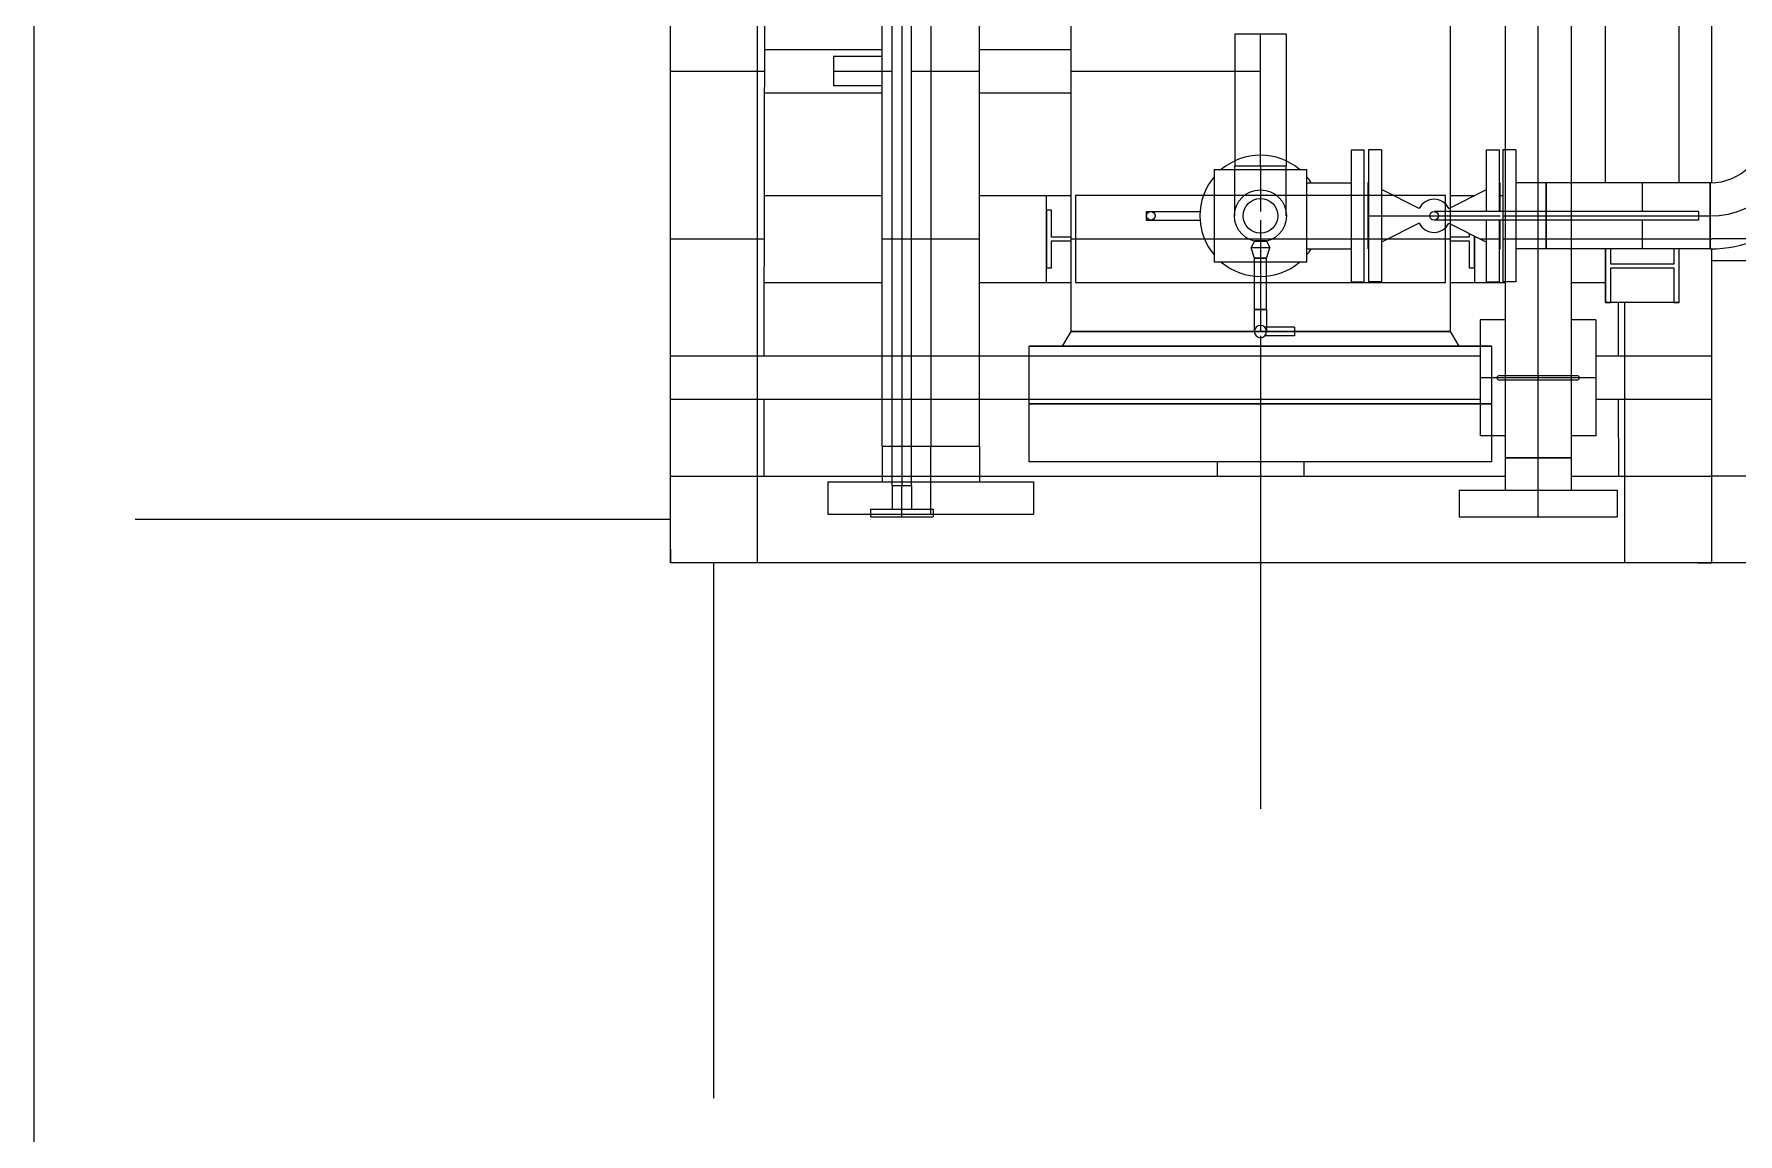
# Model space of a CAD drawing. Header units: inches. Extents: x -1128 to 651, y 96 to 845.
# Drawn here: x -1044.219 to -1041.561, y 725.431 to 727.147 of the extents above; entities that cross this region are included whole.
import ezdxf

# ---------------------------------------------------------------- set-up
doc = ezdxf.new("R2010")
doc.units = ezdxf.units.IN
doc.header["$MEASUREMENT"] = 0
doc.layers.add('EQUIPMENT LAYOUT-EMBED 1_DWG$0$DwgTemplate', color=7, linetype='Continuous')
doc.layers.add('Layout', color=6, linetype='Continuous', lineweight=18)

# ---------------------------------------------------------------- blocks, each defined once
blk = doc.blocks.new('A$C55974CAD')
at = {"layer": 'EQUIPMENT LAYOUT-EMBED 1_DWG$0$DwgTemplate', "color": 7, "lineweight": 0}
for p, q in [((0, 22.4), (61, 22.4)), ((53.0844, 21.0278), (53.0844, 20.85)), ((53.14, 21.0278), (53.0844, 21.0278)), ((53.14, 21.0278), (53.14, 20.85)), ((53.08, 20.9539), (53.08, 20.9)), ((53.0928, 20.9539), (53.08, 20.9539)), ((53.0928, 20.9539), (53.0928, 20.9)), ((53.1338, 20.9167), (53.0928, 20.9167)), ((53.1338, 20.9167), (53.1338, 20.9)), ((53.1338, 20.9167), (53.1338, 20.8833)), ((53.1338, 20.9167), (53.9619, 20.9167)), ((53.15, 20.9341), (53.14, 20.9341)), ((53.2018, 20.9341), (53.15, 20.9341)), ((53.2018, 20.9341), (53.2018, 20.85)), ((53.2018, 20.9341), (53.2018, 20.85)), ((53.2018, 20.9341), (53.2825, 20.9341)), ((53.2825, 20.9341), (53.3575, 20.9341)), ((53.3575, 20.9341), (54.1125, 20.9341)), ((53.08, 20.9), (53.1338, 20.9)), ((53.08, 20.9), (53.08, 20.846)), ((53.0928, 20.9), (53.0928, 20.846)), ((53.1338, 20.8833), (53.0928, 20.8833)), ((53.1338, 20.9), (53.1338, 20.8833)), ((53.9619, 20.9), (53.1338, 20.9)), ((53.1338, 20.8833), (53.9619, 20.8833)), ((53.0928, 20.846), (53.08, 20.846)), ((53.0844, 20.85), (53.15, 20.85)), ((53.0844, 20.85), (53.0844, 20.6722)), ((53.14, 20.85), (53.14, 20.6722)), ((53.15, 20.85), (53.2018, 20.85)), ((53.2018, 20.85), (53.2018, 20.7658)), ((53.2825, 20.85), (53.2018, 20.85)), ((53.2018, 20.85), (53.2018, 20.7658)), ((53.3575, 20.85), (53.2825, 20.85)), ((54.1, 20.85), (53.3575, 20.85)), ((53.15, 20.7658), (53.14, 20.7658)), ((53.2018, 20.7658), (53.15, 20.7658)), ((53.2018, 20.7658), (53.2825, 20.7658)), ((53.2825, 20.7658), (53.3575, 20.7658)), ((53.3575, 20.7658), (54.1125, 20.7658)), ((53.2825, 20.68), (53.3575, 20.68)), ((53.14, 20.6722), (53.0844, 20.6722)), ((53.635, 20.6), (53.485, 20.6)), ((53.635, 20.6), (53.485, 20.6)), ((53.485, 20.6), (53.485, 19.96)), ((53.485, 20.6), (53.485, 19.96)), ((53.635, 19.96), (53.635, 20.6)), ((53.635, 19.96), (53.635, 20.6)), ((53.5925, 20.477), (53.6, 20.477)), ((53.5925, 20.477), (53.5925, 20.3845)), ((53.6, 20.477), (53.6075, 20.477)), ((53.6075, 20.477), (53.6075, 20.3845)), ((53.6, 20.3244), (53.6858, 20.3244)), ((53.6858, 20.2355), (53.6858, 20.3244)), ((53.6949, 20.3244), (53.6858, 20.3244)), ((53.6858, 20.2355), (53.6858, 20.3244)), ((53.9141, 20.3244), (53.6949, 20.3244)), ((53.9141, 20.2355), (53.9141, 20.3244)), ((53.5271, 20.2906), (53.5449, 20.296)), ((53.5449, 20.28), (53.5449, 20.296)), ((53.5568, 20.2906), (53.5449, 20.296)), ((53.3925, 20.221), (53.3925, 20.2724)), ((53.4, 20.2906), (53.4, 20.221)), ((53.4, 20.28), (53.4, 20.2906)), ((53.4, 20.2906), (53.4381, 20.2906)), ((53.4, 20.221), (53.4, 20.28)), ((53.4381, 20.28), (53.4, 20.28)), ((53.4381, 20.2693), (53.4, 20.2693)), ((53.4075, 20.2693), (53.4075, 20.2724)), ((53.4075, 20.221), (53.4075, 20.2693)), ((53.4381, 20.2906), (53.4381, 20.2693)), ((53.4381, 20.2906), (53.4958, 20.2906)), ((53.4381, 20.2693), (53.4381, 20.2906)), ((53.4952, 20.28), (53.4381, 20.28)), ((53.4381, 20.28), (53.4381, 20.28)), ((53.4381, 20.28), (53.4381, 20.28)), ((53.4381, 20.2693), (53.4958, 20.2693)), ((53.5271, 20.28), (53.4952, 20.28)), ((53.4958, 20.2906), (53.5271, 20.2906)), ((53.4958, 20.2693), (53.5271, 20.2693)), ((53.5271, 20.2906), (53.5271, 20.2693)), ((53.5271, 20.28), (53.5271, 20.2906)), ((53.5271, 20.28), (53.5271, 20.28)), ((53.5271, 20.28), (53.5271, 20.28)), ((53.5271, 20.2693), (53.5271, 20.28)), ((53.5271, 20.2693), (53.5449, 20.264)), ((53.5449, 20.264), (53.5449, 20.28)), ((53.5568, 20.2693), (53.5449, 20.264)), ((53.5568, 20.28), (53.5568, 20.2906)), ((53.5568, 20.2693), (53.5568, 20.28)), ((53.6858, 20.28), (53.6075, 20.28)), ((53.6858, 20.28), (53.7048, 20.28)), ((53.6858, 20.28), (53.6858, 20.28)), ((53.7048, 20.28), (53.9141, 20.28)), ((53.9141, 20.28), (53.9142, 20.28)), ((53.6, 20.2355), (53.6858, 20.2355)), ((53.6949, 20.2355), (53.6858, 20.2355)), ((53.9141, 20.2355), (53.6949, 20.2355)), ((53.4075, 20.221), (53.3925, 20.221)), ((53.6, 20.093), (53.4857, 20.093)), ((53.4857, 20.0707), (53.4857, 20.093)), ((53.6571, 20.0945), (53.5428, 20.0945)), ((53.5436, 20.093), (53.5428, 20.0945)), ((53.6, 20.0945), (53.6, 19.8654)), ((53.7143, 20.093), (53.6, 20.093)), ((53.6564, 20.093), (53.6571, 20.0945)), ((53.7143, 20.0707), (53.7143, 20.093)), ((53.6, 20.0707), (53.4857, 20.0707)), ((53.5872, 20.0056), (53.5547, 20.0707)), ((53.7143, 20.0707), (53.6, 20.0707)), ((53.6128, 20.0056), (53.6453, 20.0707)), ((53.5925, 19.5228), (53.5925, 19.98)), ((53.6075, 19.5228), (53.6075, 19.98)), ((53.485, 19.96), (53.635, 19.96)), ((53.485, 19.96), (53.635, 19.96)), ((53.5872, 19.9543), (53.5547, 19.8892)), ((53.614, 19.952), (53.586, 19.952)), ((53.6128, 19.9543), (53.6453, 19.8892)), ((53.08, 19.9365), (53.08, 19.8)), ((53.126, 19.9365), (53.08, 19.9365)), ((53.126, 19.9365), (53.126, 19.8)), ((53.275, 19.9), (53.275, 19.88)), ((53.275, 19.88), (53.275, 19.9)), ((53.375, 19.9), (53.375, 19.88)), ((53.375, 19.88), (53.375, 19.9)), ((53.4857, 19.8892), (53.5925, 19.8892)), ((53.4857, 19.8892), (53.4857, 19.8669)), ((53.6075, 19.8892), (53.7143, 19.8892)), ((53.7143, 19.8892), (53.7143, 19.8669)), ((53.1816, 19.8571), (53.126, 19.8571)), ((53.1816, 19.8571), (53.1816, 19.8)), ((53.1816, 19.7428), (53.1816, 19.8571)), ((53.316, 19.8571), (53.1816, 19.8571)), ((53.22, 19.88), (53.275, 19.88)), ((53.275, 19.88), (53.375, 19.88)), ((53.324, 19.8571), (53.316, 19.8571)), ((53.4857, 19.8571), (53.324, 19.8571)), ((53.4857, 19.8669), (53.5925, 19.8669)), ((53.5925, 19.861), (53.4857, 19.861)), ((53.4857, 19.8387), (53.4857, 19.861)), ((53.7143, 19.8571), (53.4857, 19.8571)), ((53.5436, 19.8669), (53.5428, 19.8654)), ((53.5428, 19.8654), (53.5925, 19.8654)), ((53.6, 19.861), (53.5925, 19.861)), ((53.6, 19.861), (53.6, 19.7863)), ((53.6075, 19.861), (53.6, 19.861)), ((53.6075, 19.8669), (53.7143, 19.8669)), ((53.6075, 19.8654), (53.6571, 19.8654)), ((53.7143, 19.861), (53.6075, 19.861)), ((53.6564, 19.8669), (53.6571, 19.8654)), ((53.7143, 19.8387), (53.7143, 19.861)), ((53.9698, 19.8571), (53.7143, 19.8571)), ((53.5925, 19.8387), (53.4857, 19.8387)), ((53.5428, 19.7863), (53.5428, 19.8387)), ((53.6, 19.8387), (53.5925, 19.8387)), ((53.6075, 19.8387), (53.6, 19.8387)), ((53.7143, 19.8387), (53.6075, 19.8387)), ((53.6571, 19.7863), (53.6571, 19.8387)), ((53.08, 19.8), (53.1816, 19.8)), ((53.08, 19.8), (53.08, 19.6634)), ((53.126, 19.8), (53.126, 19.6634)), ((53.1816, 19.8), (53.1816, 19.7428)), ((53.1816, 19.8), (53.316, 19.8)), ((53.316, 19.8), (53.324, 19.8)), ((53.324, 19.8), (53.5428, 19.8)), ((53.5428, 19.8), (53.6571, 19.8)), ((53.6571, 19.8), (53.9698, 19.8)), ((53.5925, 19.7863), (53.5428, 19.7863)), ((53.5428, 19.7863), (53.5925, 19.7863)), ((53.5428, 19.5024), (53.5428, 19.7863)), ((53.6, 19.7863), (53.5925, 19.7863)), ((53.5925, 19.7863), (53.6, 19.7863)), ((53.6075, 19.7863), (53.6, 19.7863)), ((53.6, 19.7863), (53.6, 19.5228)), ((53.6, 19.7863), (53.6075, 19.7863)), ((53.6571, 19.7863), (53.6075, 19.7863)), ((53.6075, 19.7863), (53.6571, 19.7863)), ((53.6571, 19.5024), (53.6571, 19.7863)), ((53.1816, 19.7428), (53.126, 19.7428)), ((53.316, 19.7428), (53.1816, 19.7428)), ((53.324, 19.7428), (53.316, 19.7428)), ((53.5428, 19.7428), (53.324, 19.7428)), ((53.6571, 19.7428), (53.5428, 19.7428)), ((53.9698, 19.7428), (53.6571, 19.7428)), ((53.126, 19.6634), (53.08, 19.6634)), ((53.5428, 19.5024), (53.6, 19.5024)), ((53.6571, 19.5024), (53.5428, 19.5024)), ((53.6, 19.5228), (53.5925, 19.5228)), ((53.6075, 19.5228), (53.6, 19.5228)), ((53.6, 19.5228), (53.6, 19.5024)), ((53.6, 19.5024), (53.6571, 19.5024)), ((53.6, 19.5024), (53.6, 19.5024)), ((53.6, 19.5024), (53.6, 19.5024))]:
    blk.add_line(p, q, dxfattribs=at)
at = {"layer": 'EQUIPMENT LAYOUT-EMBED 1_DWG$0$DwgTemplate', "color": 54, "lineweight": 0}
for p, q in [((53.075, 21.3), (53.075, 22.225)), ((53, 19.5241), (53, 21.3)), ((53.0241, 21.3), (54.5214, 21.3)), ((52.075, 21.225), (53, 21.225)), ((53, 19.5), (53.5429, 19.5)), ((53.6572, 19.5), (53.9698, 19.5))]:
    blk.add_line(p, q, dxfattribs=at)
at = {"layer": 'EQUIPMENT LAYOUT-EMBED 1_DWG$0$DwgTemplate', "color": 1, "lineweight": 0}
for p, q in [((53.0241, 21.3), (53, 21.3)), ((53, 21.3), (53.0241, 21.3)), ((53.15, 21.3), (53.15, 19.8571)), ((53.2825, 19.9), (53.2825, 21.3)), ((53.3575, 19.9), (53.3575, 21.3)), ((61, 21.15), (53, 21.15)), ((53.2825, 21.1386), (53.15, 21.1388)), ((54.1125, 21.1371), (53.3575, 21.1384)), ((53.485, 21.1382), (53.485, 20.9341)), ((53.635, 21.1379), (53.635, 20.9341)), ((53.8125, 21.1376), (53.8125, 20.9341)), ((53.8875, 21.1375), (53.8875, 20.9341)), ((53.485, 20.7658), (53.485, 20.65)), ((53.635, 20.7658), (53.635, 20.65)), ((53.8125, 20.7658), (53.8125, 20.608)), ((53.8875, 20.7658), (53.8875, 20.608)), ((53.485, 20.65), (53.485, 20.608)), ((53.485, 20.65), (53.635, 20.65)), ((53.51, 20.65), (53.51, 20.641)), ((53.61, 20.65), (53.51, 20.65)), ((53.61, 20.641), (53.61, 20.65)), ((53.635, 20.65), (53.635, 20.608)), ((53.51, 20.641), (53.557, 20.641)), ((53.557, 20.641), (53.557, 20.608)), ((53.563, 20.641), (53.61, 20.641)), ((53.563, 20.608), (53.563, 20.641)), ((53.175, 20.355), (53.15, 20.355)), ((53, 20.28), (52.575, 20.28)), ((53.15, 20.28), (53, 20.28)), ((53.175, 20.28), (53.15, 20.28)), ((53.3925, 20.28), (53.175, 20.28)), ((53.5925, 20.28), (53.5271, 20.28)), ((53.175, 20.205), (53.15, 20.205)), ((53.485, 19.952), (53.485, 19.91)), ((53.557, 19.952), (53.557, 19.919)), ((53.563, 19.919), (53.563, 19.952)), ((53.635, 19.952), (53.635, 19.91)), ((53.557, 19.919), (53.51, 19.919)), ((53.51, 19.919), (53.51, 19.91)), ((53.5696, 19.919), (53.563, 19.919)), ((53.5651, 19.91), (53.485, 19.91)), ((53.485, 19.91), (53.485, 19.8571)), ((53.51, 19.91), (53.5651, 19.91)), ((53.635, 19.91), (53.6349, 19.91)), ((53.635, 19.91), (53.635, 19.9098)), ((53.635, 19.8654), (53.635, 19.861)), ((53.15, 19.7428), (53.15, 19.5)), ((53.485, 19.7428), (53.485, 19.6836)), ((53.2825, 19.5), (53.2825, 19.7)), ((53.3575, 19.5), (53.3575, 19.7)), ((53.45, 19.6836), (53.45, 19.6745)), ((53.5428, 19.6836), (53.45, 19.6836)), ((53.45, 19.5565), (53.45, 19.6835)), ((53.45, 19.6835), (53.5428, 19.6835)), ((53.6571, 19.6835), (53.9698, 19.6835)), ((53, 19.65), (53.45, 19.65)), ((53.2825, 19.6614), (53.15, 19.6612)), ((53.45, 19.6617), (53.3575, 19.6615)), ((53.45, 19.6745), (53.5104, 19.6745)), ((53.5104, 19.6745), (53.5104, 19.5655)), ((53.5165, 19.5655), (53.5165, 19.6745)), ((53.5165, 19.6745), (53.5428, 19.6745)), ((53.5104, 19.5655), (53.45, 19.5655)), ((53.45, 19.5655), (53.45, 19.5563)), ((53.5428, 19.5655), (53.5165, 19.5655)), ((53.45, 19.5565), (53.5428, 19.5565)), ((53.45, 19.5563), (53.5428, 19.5563)), ((53.6571, 19.5565), (53.9698, 19.5565)), ((53, 19.5241), (53, 19.5)), ((53, 19.5), (53, 19.5241)), ((53, 18.3), (53, 19.5)), ((53.15, 18.7341), (53.15, 19.5)), ((53.5225, 18.8), (53.5225, 19.5))]:
    blk.add_line(p, q, dxfattribs=at)
at = {"layer": 'EQUIPMENT LAYOUT-EMBED 1_DWG$0$DwgTemplate', "color": 9, "lineweight": 0}
for p, q in [((53.56, 21.3), (53.56, 21.1381)), ((53.85, 21.3), (53.85, 21.1376)), ((53.85, 21.0183), (53.85, 20.9167)), ((53.56, 20.9341), (53.56, 20.7658)), ((53.85, 20.8833), (53.85, 20.7658)), ((53.56, 20.608), (53.56, 19.952)), ((53.85, 20.608), (53.85, 20.28)), ((53.32, 19.7), (53.32, 19.9)), ((53.56, 19.8998), (53.56, 19.8654)), ((53.56, 19.861), (53.56, 19.5)), ((53.56, 19.4193), (53.56, 19.5))]:
    blk.add_line(p, q, dxfattribs=at)
at = {"layer": 'EQUIPMENT LAYOUT-EMBED 1_DWG$0$DwgTemplate', "color": 3, "lineweight": 0}
for p, q in [((53.8246, 20.9341), (53.8246, 21.0183)), ((53.8754, 21.0183), (53.8246, 21.0183)), ((53.8754, 20.9341), (53.8754, 21.0183)), ((53.22, 19.8571), (53.22, 19.9)), ((53.42, 19.9), (53.22, 19.9)), ((53.42, 19.8571), (53.42, 19.9)), ((53.316, 19.733), (53.316, 19.867)), ((53.324, 19.867), (53.324, 19.733)), ((53.22, 19.7), (53.22, 19.7428)), ((53.42, 19.7), (53.42, 19.7428)), ((53.42, 19.7), (53.22, 19.7)), ((53.5925, 19.62), (53.5428, 19.62)), ((53.6571, 19.62), (53.6075, 19.62))]:
    blk.add_line(p, q, dxfattribs=at)
at = {"layer": 'EQUIPMENT LAYOUT-EMBED 1_DWG$0$DwgTemplate', "color": 5, "lineweight": 0}
for p, q in [((53.175, 19.88), (53.175, 20.68)), ((53.175, 19.88), (53.175, 20.68)), ((53.175, 20.68), (53.275, 20.68)), ((53.275, 20.68), (53.275, 19.9)), ((53.275, 19.9), (53.275, 20.68)), ((53.275, 20.68), (53.2825, 20.68)), ((53.3575, 20.68), (53.375, 20.68)), ((53.375, 20.68), (53.375, 19.9)), ((53.375, 19.9), (53.375, 20.68)), ((53.4, 20.608), (53.375, 20.623)), ((53.4, 20.608), (53.4, 20.2906)), ((53.4, 20.2906), (53.4, 20.608)), ((54.1125, 20.608), (53.4, 20.608)), ((53.68, 20.36), (53.52, 20.36)), ((53.52, 20.2), (53.52, 20.36)), ((53.68, 20.36), (53.68, 20.2)), ((53.4, 20.221), (53.4, 19.952)), ((53.4, 19.952), (53.4, 20.221)), ((53.52, 20.2), (53.68, 20.2)), ((53.5428, 20.2), (53.5428, 20.1228)), ((53.6571, 20.2), (53.6571, 20.1228)), ((53.4857, 20.1228), (53.6, 20.1228)), ((53.4857, 20.1228), (53.4857, 20.1005)), ((53.6, 20.1228), (53.7143, 20.1228)), ((53.7143, 20.1228), (53.7143, 20.1005)), ((53.4857, 20.1005), (53.6, 20.1005)), ((53.6, 20.1005), (53.7143, 20.1005)), ((53.4, 19.952), (53.375, 19.937)), ((53.586, 19.952), (53.4, 19.952)), ((53.9698, 19.952), (53.614, 19.952)), ((53.175, 19.88), (53.22, 19.88))]:
    blk.add_line(p, q, dxfattribs=at)
at = {"layer": 'EQUIPMENT LAYOUT-EMBED 1_DWG$0$DwgTemplate', "color": 7, "lineweight": 0}
for centre in [(53.6, 20.4695), (53.6, 19.98)]:
    blk.add_circle(centre, 0.0075, dxfattribs=at)
at = {"layer": 'EQUIPMENT LAYOUT-EMBED 1_DWG$0$DwgTemplate', "color": 5, "lineweight": 0}
for radius in [0.045, 0.03]:
    blk.add_circle((53.6, 20.28), radius, dxfattribs=at)
for start, end in [(49.7774, 130.2226), (139.7774, 220.2226), (0, 40.2226), (319.7774, 0), (229.7774, 236.9443), (303.0557, 310.2226)]:
    blk.add_arc((53.6, 20.28), 0.1048, start, end, dxfattribs=at)
at = {"layer": 'EQUIPMENT LAYOUT-EMBED 1_DWG$0$DwgTemplate', "color": 7, "lineweight": 0}
for centre, radius, start, end in [((53.4, 20.28), 0.0107, 90, 270), ((53.4, 20.28), 0.0107, 90, 270), ((53.4, 20.28), 0.0107, 270, 90), ((53.6, 19.98), 0.0286, 116.5142, 243.4858), ((53.6, 19.98), 0.0286, 296.5142, 63.4858), ((53.7524, 19.5024), 0.2095, 180, 270), ((53.7524, 19.5024), 0.1524, 180, 270), ((53.7524, 19.5024), 0.0953, 180, 270)]:
    blk.add_arc(centre, radius, start, end, dxfattribs=at)
at = {"layer": 'EQUIPMENT LAYOUT-EMBED 1_DWG$0$DwgTemplate', "color": 3, "lineweight": 0}
for centre, start, end in [((53.32, 19.867), 0, 180), ((53.32, 19.733), 180, 0)]:
    blk.add_arc(centre, 0.004, start, end, dxfattribs=at)

msp = doc.modelspace()

# ---------------------------------------------------------------- block references
at = {"layer": 'Layout', "xscale": 0.9025, "yscale": 0.9025, "zscale": 0.9025, "rotation": 90}
msp.add_blockref('A$C55974CAD', (-1024.0033, 678.4893), dxfattribs=at)

doc.saveas('drawing.dxf')
